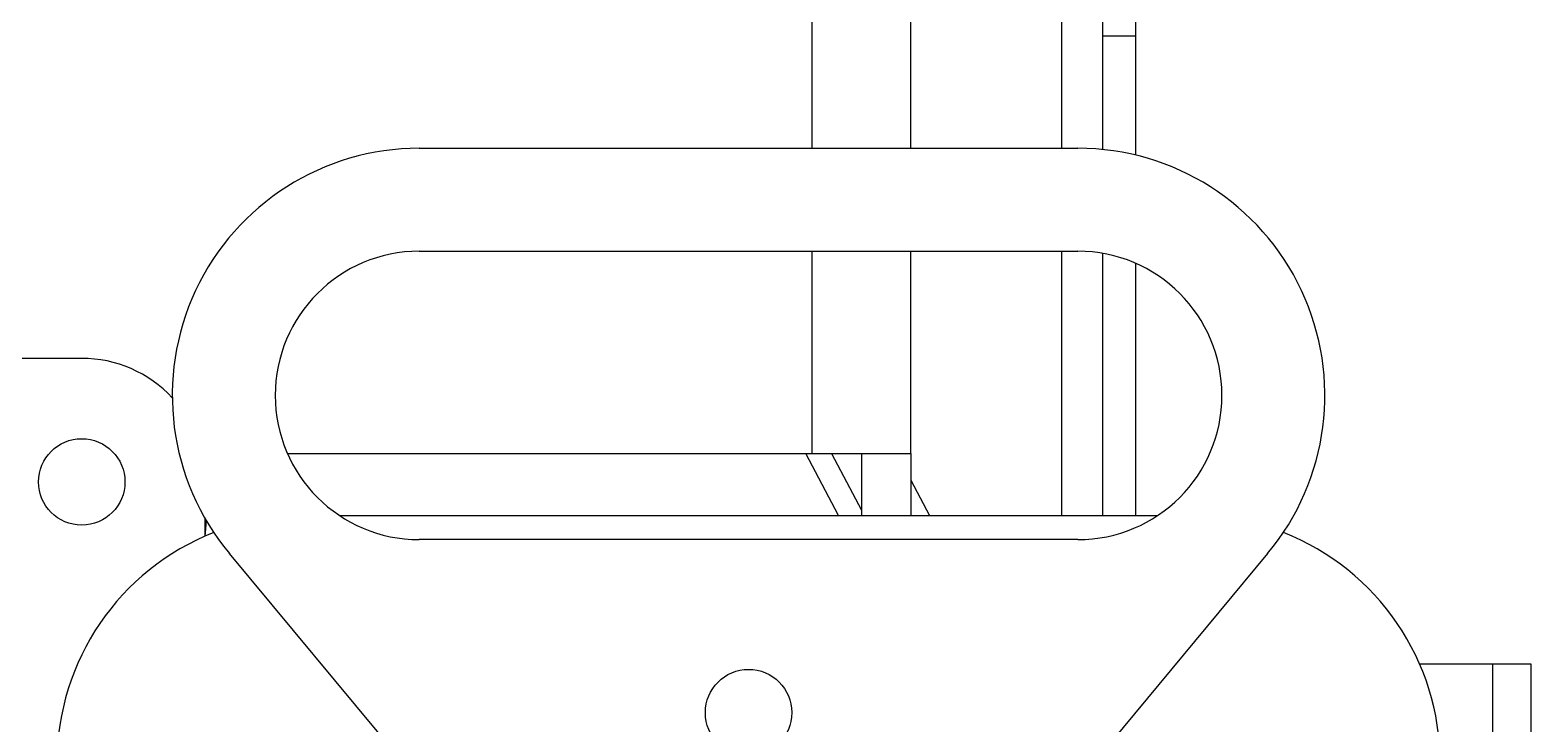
# Model space of a CAD drawing. Header units: millimetres. Extents: x 0 to 415, y 0 to 292.
# Drawn here: x 117.05 to 126.17, y 97.17 to 101.38 of the extents above; entities that cross this region are included whole.
import ezdxf

# ---------------------------------------------------------------- set-up
doc = ezdxf.new("R2010")
doc.units = ezdxf.units.MM

msp = doc.modelspace()

# ---------------------------------------------------------------- linework, layer by layer
at = {"color": 7, "linetype": 'Continuous', "lineweight": 25}
for p, q in [((123.31422, 102.65192), (123.31422, 100.66386)), ((121.80014, 100.66386), (121.80014, 101.8857)), ((122.40014, 100.66386), (122.40014, 101.8857)), ((123.56422, 101.8357), (123.56422, 101.34391)), ((123.76422, 101.8357), (123.76422, 101.34391)), ((123.56422, 101.34391), (123.56422, 100.65634)), ((123.76422, 101.34391), (123.56422, 101.34391)), ((123.76422, 101.34391), (123.76422, 100.62246)), ((119.41422, 100.66386), (123.41422, 100.66386)), ((119.41422, 100.03886), (123.41422, 100.03886)), ((121.80014, 98.8107), (121.80014, 100.03886)), ((122.40014, 98.8107), (122.40014, 100.03886)), ((123.31422, 100.03886), (123.31422, 98.4357)), ((123.56422, 100.02591), (123.56422, 98.4357)), ((123.76422, 99.96581), (123.76422, 98.4357)), ((117.36422, 99.38886), (111.81422, 99.38886)), ((118.61422, 98.8107), (121.80014, 98.8107)), ((121.96, 98.4357), (121.76095, 98.8107)), ((121.80014, 98.8107), (122.40014, 98.8107)), ((121.91781, 98.8107), (122.10014, 98.46721)), ((122.10014, 98.8107), (122.10014, 98.4357)), ((122.40014, 98.8107), (122.40014, 98.4357)), ((122.40014, 98.64854), (122.51311, 98.4357)), ((118.11422, 98.31047), (118.11422, 98.41553)), ((118.11422, 98.3107), (118.1225, 98.40133)), ((118.92903, 98.4357), (123.8994, 98.4357)), ((123.41422, 98.28886), (119.41422, 98.28886)), ((119.69159, 96.48689), (118.2616, 98.20393)), ((124.56684, 98.20393), (123.13685, 96.48689)), ((125.48899, 97.5357), (125.93175, 97.5357)), ((125.93175, 97.5357), (126.16606, 97.5357)), ((125.93175, 97.5357), (125.93175, 92.6369)), ((126.16606, 97.5357), (126.16606, 92.61762))]:
    msp.add_line(p, q, dxfattribs=at)
for centre in [(117.36422, 98.63886), (121.41422, 97.23886)]:
    msp.add_circle(centre, 0.2625, dxfattribs=at)
for centre, radius, start, end in [((119.41422, 99.16386), 1.5, 90, 219.788292), ((123.41422, 99.16386), 1.5, 320.211708, 90), ((119.41422, 99.16386), 0.875, 90, 270), ((123.41422, 99.16386), 0.875, 270, 90), ((117.36422, 98.63886), 0.75, 42.824795, 90), ((118.71422, 96.9357), 1.5, 111.434974, 180), ((124.11422, 96.9357), 1.5, 0, 68.565026)]:
    msp.add_arc(centre, radius, start, end, dxfattribs=at)

doc.saveas('drawing.dxf')
